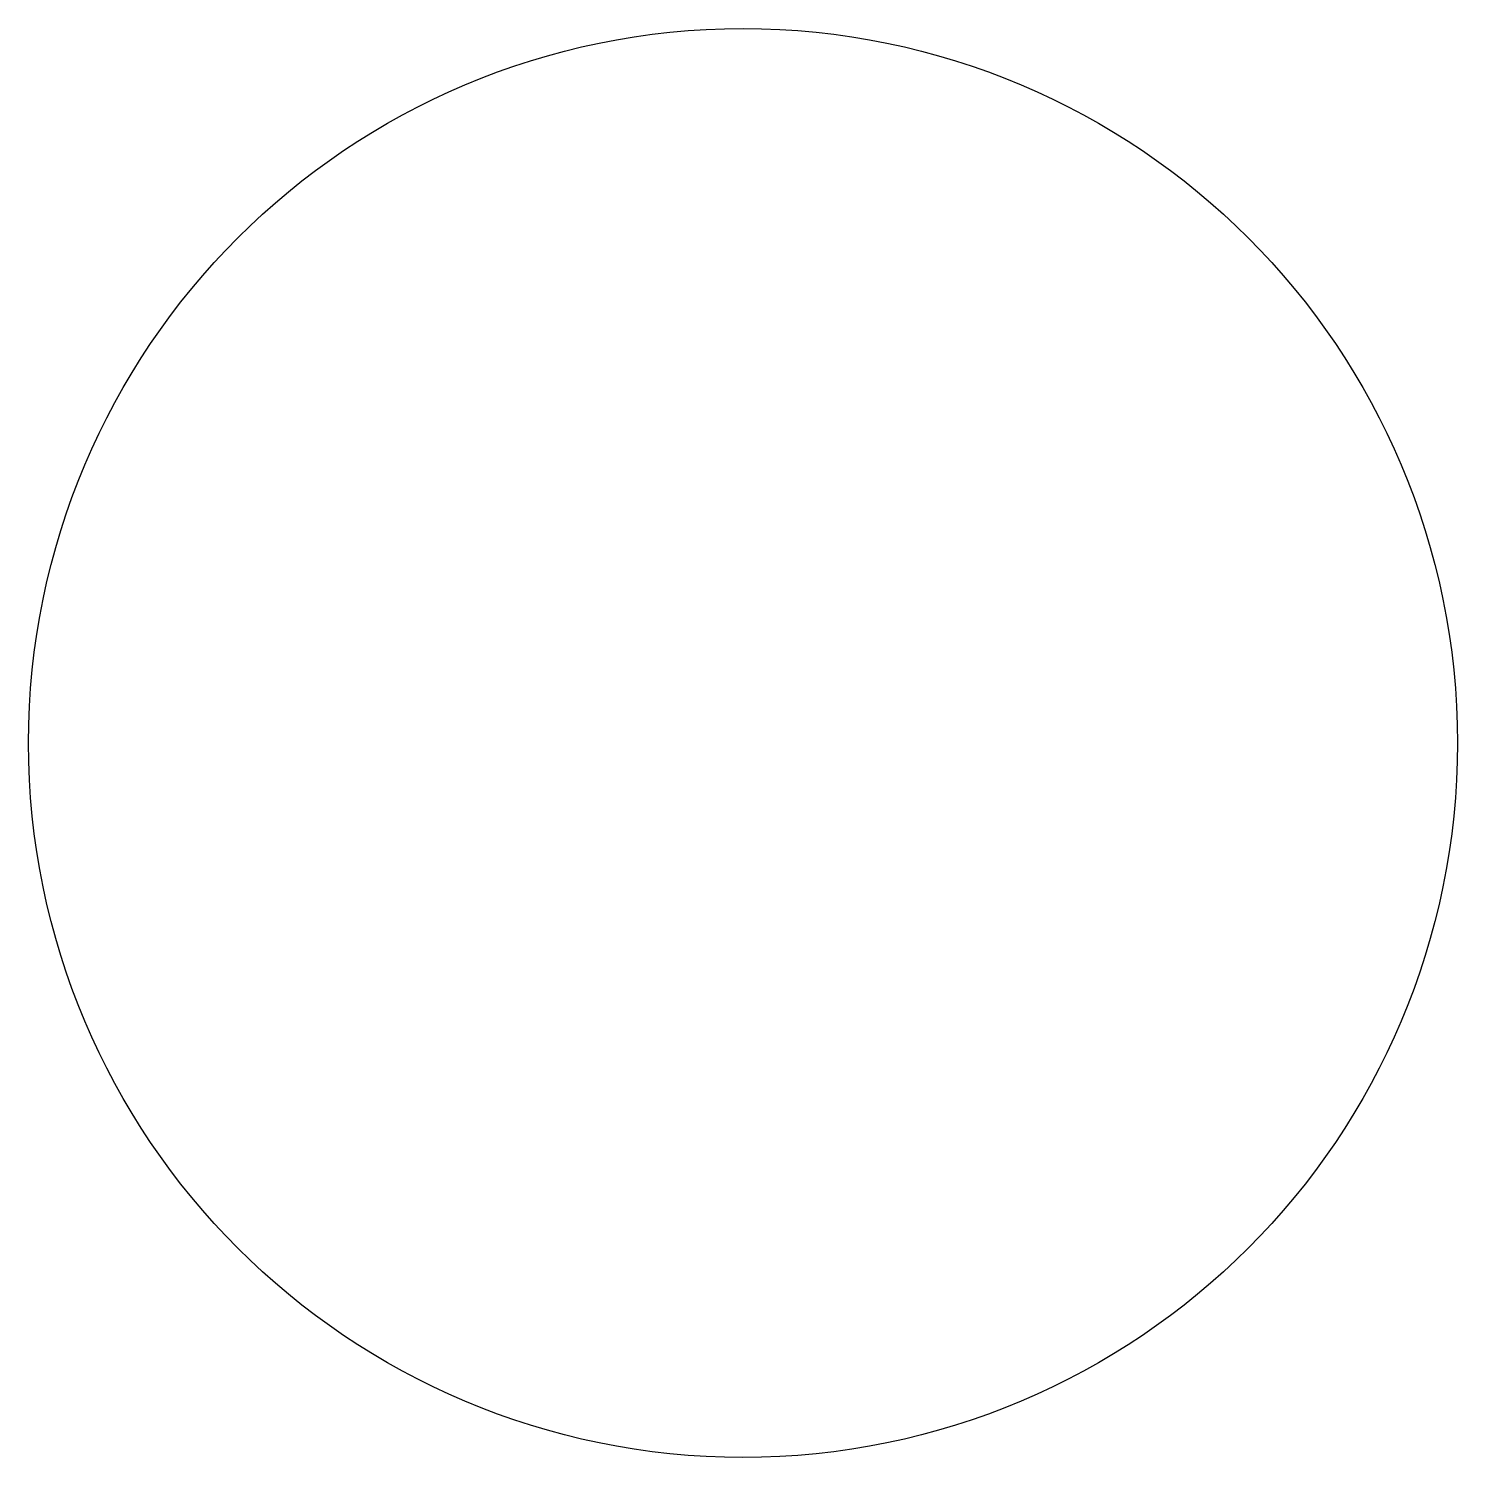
# Model space of a CAD drawing. Extents: x 0 to 100, y 0 to 100.
import ezdxf

# ---------------------------------------------------------------- set-up
doc = ezdxf.new("R2010")
doc.units = 0
doc.layers.add('DEFAULT', color=18, linetype='CONTINUOUS')

msp = doc.modelspace()

# ---------------------------------------------------------------- linework, layer by layer
at = {"layer": 'DEFAULT'}
msp.add_circle((50, 50), 50, dxfattribs=at)

doc.saveas('drawing.dxf')
